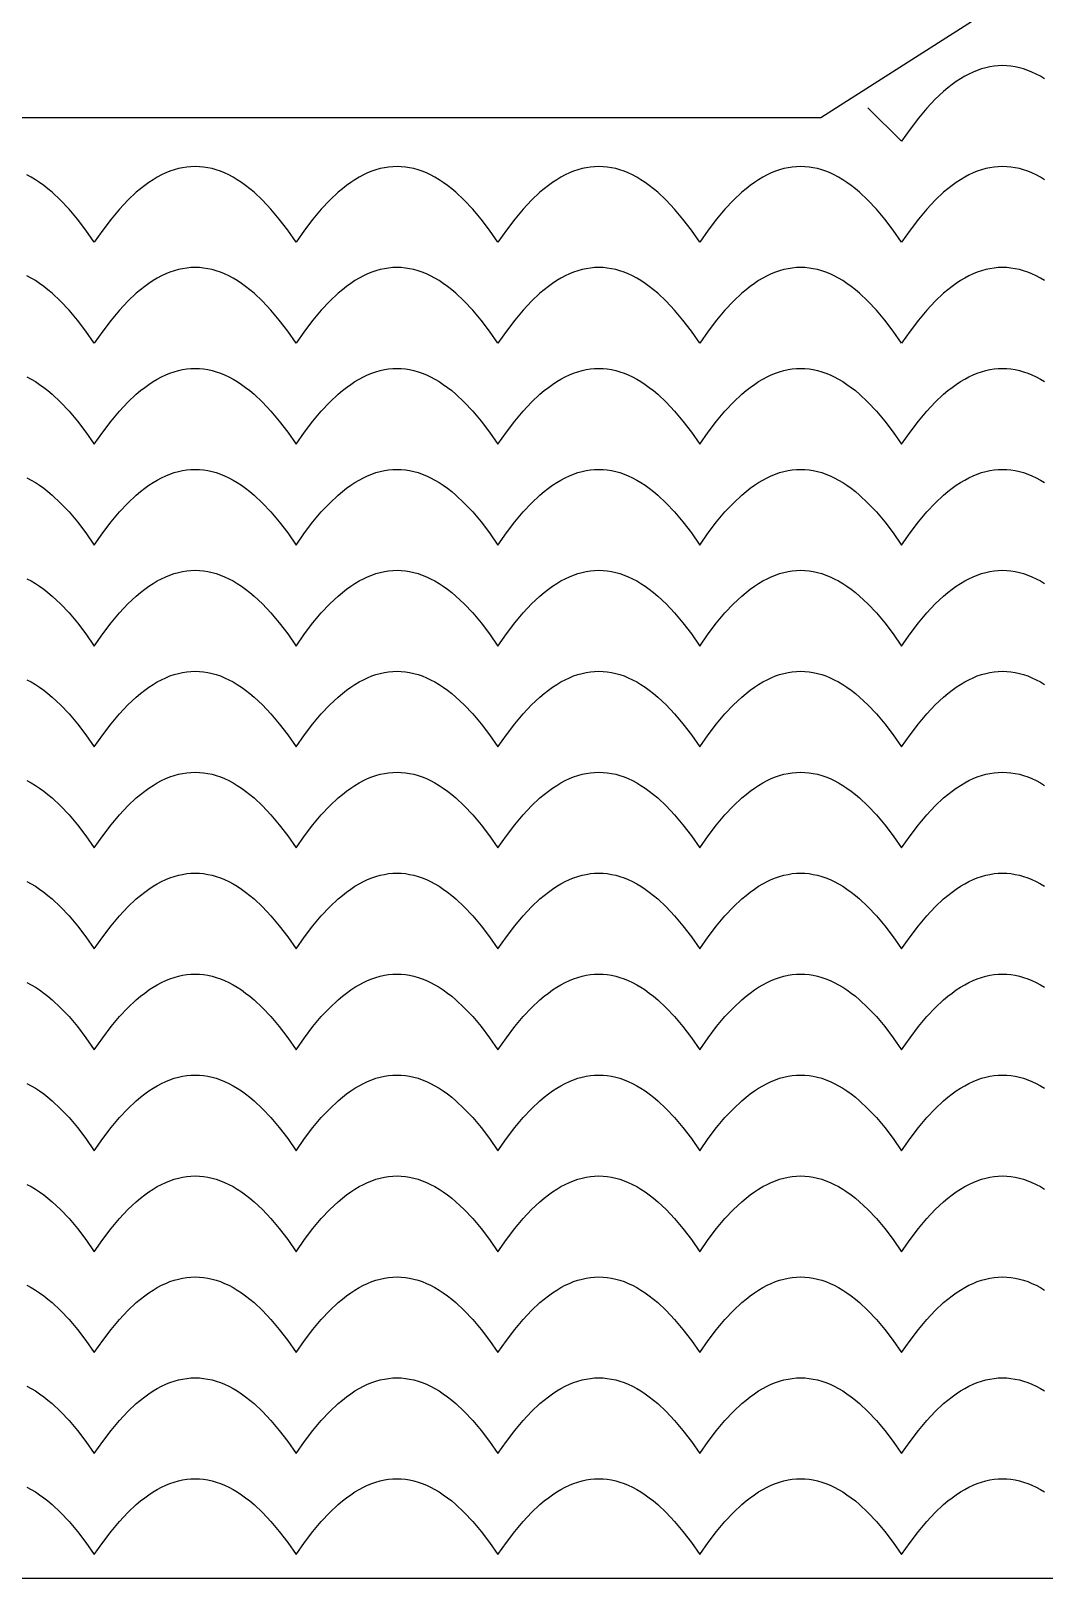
# Model space of a CAD drawing. Extents: x -831 to 1547, y -1426 to -385.
# Drawn here: x -22 to 23.2, y -926.3 to -857.3 of the extents above; entities that cross this region are included whole.
import ezdxf

# ---------------------------------------------------------------- set-up
doc = ezdxf.new("R2010")
doc.units = 0
doc.layers.add('CUT', color=18, linetype='CONTINUOUS')
doc.layers.add('ENGRAVE', color=1, linetype='CONTINUOUS')

msp = doc.modelspace()

# ---------------------------------------------------------------- linework, layer by layer
at = {"layer": 'CUT'}
msp.add_lwpolyline([(334.842, -861.159), (254.442, -861.159), (174.042, -809.919), (133.842, -809.919), (93.642, -809.919), (13.242, -861.159), (-67.158, -861.159), (-67.158, -926.259), (93.474, -926.259), (133.842, -870.943), (174.211, -926.259), (334.842, -926.259)], close=True, dxfattribs=at)
at = {"layer": 'ENGRAVE'}
for points in [[(23.217, -859.42), (23.029, -859.309), (22.842, -859.209), (22.654, -859.121), (22.467, -859.045), (22.279, -858.98), (22.092, -858.928), (21.904, -858.887), (21.717, -858.857), (21.529, -858.84), (21.342, -858.834), (21.154, -858.84), (20.967, -858.857), (20.779, -858.887), (20.592, -858.928), (20.404, -858.98), (20.217, -859.045), (20.029, -859.121), (19.842, -859.209), (19.654, -859.309), (19.467, -859.42), (19.279, -859.543), (19.092, -859.678), (18.904, -859.824), (18.717, -859.982), (18.342, -860.334), (17.967, -860.732), (17.592, -861.178), (17.217, -861.67), (16.842, -862.209), (15.342, -860.709)], [(23.217, -863.92), (23.029, -863.809), (22.842, -863.709), (22.654, -863.621), (22.467, -863.545), (22.279, -863.48), (22.092, -863.428), (21.904, -863.387), (21.717, -863.357), (21.529, -863.34), (21.342, -863.334), (21.154, -863.34), (20.967, -863.357), (20.779, -863.387), (20.592, -863.428), (20.404, -863.48), (20.217, -863.545), (20.029, -863.621), (19.842, -863.709), (19.654, -863.809), (19.467, -863.92), (19.279, -864.043), (19.092, -864.178), (18.904, -864.324), (18.717, -864.482), (18.342, -864.834), (17.967, -865.232), (17.592, -865.678), (17.217, -866.17), (16.842, -866.709), (16.467, -866.17), (16.092, -865.678), (15.717, -865.232), (15.342, -864.834), (14.967, -864.482), (14.779, -864.324), (14.592, -864.178), (14.404, -864.043), (14.217, -863.92), (14.029, -863.809), (13.842, -863.709), (13.654, -863.621), (13.467, -863.545), (13.279, -863.48), (13.092, -863.428), (12.904, -863.387), (12.717, -863.357), (12.529, -863.34), (12.342, -863.334), (12.154, -863.34), (11.967, -863.357), (11.779, -863.387), (11.592, -863.428), (11.404, -863.48), (11.217, -863.545), (11.029, -863.621), (10.842, -863.709), (10.654, -863.809), (10.467, -863.92), (10.279, -864.043), (10.092, -864.178), (9.904, -864.324), (9.717, -864.482), (9.342, -864.834), (8.967, -865.232), (8.592, -865.678), (8.217, -866.17), (7.842, -866.709), (7.467, -866.17), (7.092, -865.678), (6.717, -865.232), (6.342, -864.834), (5.967, -864.482), (5.779, -864.324), (5.592, -864.178), (5.404, -864.043), (5.217, -863.92), (5.029, -863.809), (4.842, -863.709), (4.654, -863.621), (4.467, -863.545), (4.279, -863.48), (4.092, -863.428), (3.904, -863.387), (3.717, -863.357), (3.529, -863.34), (3.342, -863.334), (3.154, -863.34), (2.967, -863.357), (2.779, -863.387), (2.592, -863.428), (2.404, -863.48), (2.217, -863.545), (2.029, -863.621), (1.842, -863.709), (1.654, -863.809), (1.467, -863.92), (1.279, -864.043), (1.092, -864.178), (0.904, -864.324), (0.717, -864.482), (0.342, -864.834), (-0.033, -865.232), (-0.408, -865.678), (-0.783, -866.17), (-1.158, -866.709), (-1.533, -866.17), (-1.908, -865.678), (-2.283, -865.232), (-2.658, -864.834), (-3.033, -864.482), (-3.221, -864.324), (-3.408, -864.178), (-3.596, -864.043), (-3.783, -863.92), (-3.971, -863.809), (-4.158, -863.709), (-4.346, -863.621), (-4.533, -863.545), (-4.721, -863.48), (-4.908, -863.428), (-5.096, -863.387), (-5.283, -863.357), (-5.471, -863.34), (-5.658, -863.334), (-5.846, -863.34), (-6.033, -863.357), (-6.221, -863.387), (-6.408, -863.428), (-6.596, -863.48), (-6.783, -863.545), (-6.971, -863.621), (-7.158, -863.709), (-7.346, -863.809), (-7.533, -863.92), (-7.721, -864.043), (-7.908, -864.178), (-8.096, -864.324), (-8.283, -864.482), (-8.658, -864.834), (-9.033, -865.232), (-9.408, -865.678), (-9.783, -866.17), (-10.158, -866.709), (-10.533, -866.17), (-10.908, -865.678), (-11.283, -865.232), (-11.658, -864.834), (-12.033, -864.482), (-12.221, -864.324), (-12.408, -864.178), (-12.596, -864.043), (-12.783, -863.92), (-12.971, -863.809), (-13.158, -863.709), (-13.346, -863.621), (-13.533, -863.545), (-13.721, -863.48), (-13.908, -863.428), (-14.096, -863.387), (-14.283, -863.357), (-14.471, -863.34), (-14.658, -863.334), (-14.846, -863.34), (-15.033, -863.357), (-15.221, -863.387), (-15.408, -863.428), (-15.596, -863.48), (-15.783, -863.545), (-15.971, -863.621), (-16.158, -863.709), (-16.346, -863.809), (-16.533, -863.92), (-16.721, -864.043), (-16.908, -864.178), (-17.096, -864.324), (-17.283, -864.482), (-17.658, -864.834), (-18.033, -865.232), (-18.408, -865.678), (-18.783, -866.17), (-19.158, -866.709), (-19.533, -866.17), (-19.908, -865.678), (-20.283, -865.232), (-20.658, -864.834), (-21.033, -864.482), (-21.221, -864.324), (-21.408, -864.178), (-21.596, -864.043), (-21.783, -863.92), (-21.971, -863.809), (-22.158, -863.709)], [(23.217, -868.42), (23.029, -868.309), (22.842, -868.209), (22.654, -868.121), (22.467, -868.045), (22.279, -867.98), (22.092, -867.928), (21.904, -867.887), (21.717, -867.857), (21.529, -867.84), (21.342, -867.834), (21.154, -867.84), (20.967, -867.857), (20.779, -867.887), (20.592, -867.928), (20.404, -867.98), (20.217, -868.045), (20.029, -868.121), (19.842, -868.209), (19.654, -868.309), (19.467, -868.42), (19.279, -868.543), (19.092, -868.678), (18.904, -868.824), (18.717, -868.982), (18.342, -869.334), (17.967, -869.732), (17.592, -870.178), (17.217, -870.67), (16.842, -871.209), (16.467, -870.67), (16.092, -870.178), (15.717, -869.732), (15.342, -869.334), (14.967, -868.982), (14.779, -868.824), (14.592, -868.678), (14.404, -868.543), (14.217, -868.42), (14.029, -868.309), (13.842, -868.209), (13.654, -868.121), (13.467, -868.045), (13.279, -867.98), (13.092, -867.928), (12.904, -867.887), (12.717, -867.857), (12.529, -867.84), (12.342, -867.834), (12.154, -867.84), (11.967, -867.857), (11.779, -867.887), (11.592, -867.928), (11.404, -867.98), (11.217, -868.045), (11.029, -868.121), (10.842, -868.209), (10.654, -868.309), (10.467, -868.42), (10.279, -868.543), (10.092, -868.678), (9.904, -868.824), (9.717, -868.982), (9.342, -869.334), (8.967, -869.732), (8.592, -870.178), (8.217, -870.67), (7.842, -871.209), (7.467, -870.67), (7.092, -870.178), (6.717, -869.732), (6.342, -869.334), (5.967, -868.982), (5.779, -868.824), (5.592, -868.678), (5.404, -868.543), (5.217, -868.42), (5.029, -868.309), (4.842, -868.209), (4.654, -868.121), (4.467, -868.045), (4.279, -867.98), (4.092, -867.928), (3.904, -867.887), (3.717, -867.857), (3.529, -867.84), (3.342, -867.834), (3.154, -867.84), (2.967, -867.857), (2.779, -867.887), (2.592, -867.928), (2.404, -867.98), (2.217, -868.045), (2.029, -868.121), (1.842, -868.209), (1.654, -868.309), (1.467, -868.42), (1.279, -868.543), (1.092, -868.678), (0.904, -868.824), (0.717, -868.982), (0.342, -869.334), (-0.033, -869.732), (-0.408, -870.178), (-0.783, -870.67), (-1.158, -871.209), (-1.533, -870.67), (-1.908, -870.178), (-2.283, -869.732), (-2.658, -869.334), (-3.033, -868.982), (-3.221, -868.824), (-3.408, -868.678), (-3.596, -868.543), (-3.783, -868.42), (-3.971, -868.309), (-4.158, -868.209), (-4.346, -868.121), (-4.533, -868.045), (-4.721, -867.98), (-4.908, -867.928), (-5.096, -867.887), (-5.283, -867.857), (-5.471, -867.84), (-5.658, -867.834), (-5.846, -867.84), (-6.033, -867.857), (-6.221, -867.887), (-6.408, -867.928), (-6.596, -867.98), (-6.783, -868.045), (-6.971, -868.121), (-7.158, -868.209), (-7.346, -868.309), (-7.533, -868.42), (-7.721, -868.543), (-7.908, -868.678), (-8.096, -868.824), (-8.283, -868.982), (-8.658, -869.334), (-9.033, -869.732), (-9.408, -870.178), (-9.783, -870.67), (-10.158, -871.209), (-10.533, -870.67), (-10.908, -870.178), (-11.283, -869.732), (-11.658, -869.334), (-12.033, -868.982), (-12.221, -868.824), (-12.408, -868.678), (-12.596, -868.543), (-12.783, -868.42), (-12.971, -868.309), (-13.158, -868.209), (-13.346, -868.121), (-13.533, -868.045), (-13.721, -867.98), (-13.908, -867.928), (-14.096, -867.887), (-14.283, -867.857), (-14.471, -867.84), (-14.658, -867.834), (-14.846, -867.84), (-15.033, -867.857), (-15.221, -867.887), (-15.408, -867.928), (-15.596, -867.98), (-15.783, -868.045), (-15.971, -868.121), (-16.158, -868.209), (-16.346, -868.309), (-16.533, -868.42), (-16.721, -868.543), (-16.908, -868.678), (-17.096, -868.824), (-17.283, -868.982), (-17.658, -869.334), (-18.033, -869.732), (-18.408, -870.178), (-18.783, -870.67), (-19.158, -871.209), (-19.533, -870.67), (-19.908, -870.178), (-20.283, -869.732), (-20.658, -869.334), (-21.033, -868.982), (-21.221, -868.824), (-21.408, -868.678), (-21.596, -868.543), (-21.783, -868.42), (-21.971, -868.309), (-22.158, -868.209)], [(-22.158, -872.709), (-21.971, -872.809), (-21.783, -872.92), (-21.596, -873.043), (-21.408, -873.178), (-21.221, -873.324), (-21.033, -873.482), (-20.658, -873.834), (-20.283, -874.232), (-19.908, -874.678), (-19.533, -875.17), (-19.158, -875.709), (-18.783, -875.17), (-18.408, -874.678), (-18.033, -874.232), (-17.658, -873.834), (-17.283, -873.482), (-17.096, -873.324), (-16.908, -873.178), (-16.721, -873.043), (-16.533, -872.92), (-16.346, -872.809), (-16.158, -872.709), (-15.971, -872.621), (-15.783, -872.545), (-15.596, -872.48), (-15.408, -872.428), (-15.221, -872.387), (-15.033, -872.357), (-14.846, -872.34), (-14.658, -872.334), (-14.471, -872.34), (-14.283, -872.357), (-14.096, -872.387), (-13.908, -872.428), (-13.721, -872.48), (-13.533, -872.545), (-13.346, -872.621), (-13.158, -872.709), (-12.971, -872.809), (-12.783, -872.92), (-12.596, -873.043), (-12.408, -873.178), (-12.221, -873.324), (-12.033, -873.482), (-11.658, -873.834), (-11.283, -874.232), (-10.908, -874.678), (-10.533, -875.17), (-10.158, -875.709), (-9.783, -875.17), (-9.408, -874.678), (-9.033, -874.232), (-8.658, -873.834), (-8.283, -873.482), (-8.096, -873.324), (-7.908, -873.178), (-7.721, -873.043), (-7.533, -872.92), (-7.346, -872.809), (-7.158, -872.709), (-6.971, -872.621), (-6.783, -872.545), (-6.596, -872.48), (-6.408, -872.428), (-6.221, -872.387), (-6.033, -872.357), (-5.846, -872.34), (-5.658, -872.334), (-5.471, -872.34), (-5.283, -872.357), (-5.096, -872.387), (-4.908, -872.428), (-4.721, -872.48), (-4.533, -872.545), (-4.346, -872.621), (-4.158, -872.709), (-3.971, -872.809), (-3.783, -872.92), (-3.596, -873.043), (-3.408, -873.178), (-3.221, -873.324), (-3.033, -873.482), (-2.658, -873.834), (-2.283, -874.232), (-1.908, -874.678), (-1.533, -875.17), (-1.158, -875.709), (-0.783, -875.17), (-0.408, -874.678), (-0.033, -874.232), (0.342, -873.834), (0.717, -873.482), (0.904, -873.324), (1.092, -873.178), (1.279, -873.043), (1.467, -872.92), (1.654, -872.809), (1.842, -872.709), (2.029, -872.621), (2.217, -872.545), (2.404, -872.48), (2.592, -872.428), (2.779, -872.387), (2.967, -872.357), (3.154, -872.34), (3.342, -872.334), (3.529, -872.34), (3.717, -872.357), (3.904, -872.387), (4.092, -872.428), (4.279, -872.48), (4.467, -872.545), (4.654, -872.621), (4.842, -872.709), (5.029, -872.809), (5.217, -872.92), (5.404, -873.043), (5.592, -873.178), (5.779, -873.324), (5.967, -873.482), (6.342, -873.834), (6.717, -874.232), (7.092, -874.678), (7.467, -875.17), (7.842, -875.709), (8.217, -875.17), (8.592, -874.678), (8.967, -874.232), (9.342, -873.834), (9.717, -873.482), (9.904, -873.324), (10.092, -873.178), (10.279, -873.043), (10.467, -872.92), (10.654, -872.809), (10.842, -872.709), (11.029, -872.621), (11.217, -872.545), (11.404, -872.48), (11.592, -872.428), (11.779, -872.387), (11.967, -872.357), (12.154, -872.34), (12.342, -872.334), (12.529, -872.34), (12.717, -872.357), (12.904, -872.387), (13.092, -872.428), (13.279, -872.48), (13.467, -872.545), (13.654, -872.621), (13.842, -872.709), (14.029, -872.809), (14.217, -872.92), (14.404, -873.043), (14.592, -873.178), (14.779, -873.324), (14.967, -873.482), (15.342, -873.834), (15.717, -874.232), (16.092, -874.678), (16.467, -875.17), (16.842, -875.709), (17.217, -875.17), (17.592, -874.678), (17.967, -874.232), (18.342, -873.834), (18.717, -873.482), (18.904, -873.324), (19.092, -873.178), (19.279, -873.043), (19.467, -872.92), (19.654, -872.809), (19.842, -872.709), (20.029, -872.621), (20.217, -872.545), (20.404, -872.48), (20.592, -872.428), (20.779, -872.387), (20.967, -872.357), (21.154, -872.34), (21.342, -872.334), (21.529, -872.34), (21.717, -872.357), (21.904, -872.387), (22.092, -872.428), (22.279, -872.48), (22.467, -872.545), (22.654, -872.621), (22.842, -872.709), (23.029, -872.809), (23.217, -872.92)], [(-22.158, -877.209), (-21.971, -877.309), (-21.783, -877.42), (-21.596, -877.543), (-21.408, -877.678), (-21.221, -877.824), (-21.033, -877.982), (-20.658, -878.334), (-20.283, -878.732), (-19.908, -879.178), (-19.533, -879.67), (-19.158, -880.209), (-18.783, -879.67), (-18.408, -879.178), (-18.033, -878.732), (-17.658, -878.334), (-17.283, -877.982), (-17.096, -877.824), (-16.908, -877.678), (-16.721, -877.543), (-16.533, -877.42), (-16.346, -877.309), (-16.158, -877.209), (-15.971, -877.121), (-15.783, -877.045), (-15.596, -876.98), (-15.408, -876.928), (-15.221, -876.887), (-15.033, -876.857), (-14.846, -876.84), (-14.658, -876.834), (-14.471, -876.84), (-14.283, -876.857), (-14.096, -876.887), (-13.908, -876.928), (-13.721, -876.98), (-13.533, -877.045), (-13.346, -877.121), (-13.158, -877.209), (-12.971, -877.309), (-12.783, -877.42), (-12.596, -877.543), (-12.408, -877.678), (-12.221, -877.824), (-12.033, -877.982), (-11.658, -878.334), (-11.283, -878.732), (-10.908, -879.178), (-10.533, -879.67), (-10.158, -880.209), (-9.783, -879.67), (-9.408, -879.178), (-9.033, -878.732), (-8.658, -878.334), (-8.283, -877.982), (-8.096, -877.824), (-7.908, -877.678), (-7.721, -877.543), (-7.533, -877.42), (-7.346, -877.309), (-7.158, -877.209), (-6.971, -877.121), (-6.783, -877.045), (-6.596, -876.98), (-6.408, -876.928), (-6.221, -876.887), (-6.033, -876.857), (-5.846, -876.84), (-5.658, -876.834), (-5.471, -876.84), (-5.283, -876.857), (-5.096, -876.887), (-4.908, -876.928), (-4.721, -876.98), (-4.533, -877.045), (-4.346, -877.121), (-4.158, -877.209), (-3.971, -877.309), (-3.783, -877.42), (-3.596, -877.543), (-3.408, -877.678), (-3.221, -877.824), (-3.033, -877.982), (-2.658, -878.334), (-2.283, -878.732), (-1.908, -879.178), (-1.533, -879.67), (-1.158, -880.209), (-0.783, -879.67), (-0.408, -879.178), (-0.033, -878.732), (0.342, -878.334), (0.717, -877.982), (0.904, -877.824), (1.092, -877.678), (1.279, -877.543), (1.467, -877.42), (1.654, -877.309), (1.842, -877.209), (2.029, -877.121), (2.217, -877.045), (2.404, -876.98), (2.592, -876.928), (2.779, -876.887), (2.967, -876.857), (3.154, -876.84), (3.342, -876.834), (3.529, -876.84), (3.717, -876.857), (3.904, -876.887), (4.092, -876.928), (4.279, -876.98), (4.467, -877.045), (4.654, -877.121), (4.842, -877.209), (5.029, -877.309), (5.217, -877.42), (5.404, -877.543), (5.592, -877.678), (5.779, -877.824), (5.967, -877.982), (6.342, -878.334), (6.717, -878.732), (7.092, -879.178), (7.467, -879.67), (7.842, -880.209), (8.217, -879.67), (8.592, -879.178), (8.967, -878.732), (9.342, -878.334), (9.717, -877.982), (9.904, -877.824), (10.092, -877.678), (10.279, -877.543), (10.467, -877.42), (10.654, -877.309), (10.842, -877.209), (11.029, -877.121), (11.217, -877.045), (11.404, -876.98), (11.592, -876.928), (11.779, -876.887), (11.967, -876.857), (12.154, -876.84), (12.342, -876.834), (12.529, -876.84), (12.717, -876.857), (12.904, -876.887), (13.092, -876.928), (13.279, -876.98), (13.467, -877.045), (13.654, -877.121), (13.842, -877.209), (14.029, -877.309), (14.217, -877.42), (14.404, -877.543), (14.592, -877.678), (14.779, -877.824), (14.967, -877.982), (15.342, -878.334), (15.717, -878.732), (16.092, -879.178), (16.467, -879.67), (16.842, -880.209), (17.217, -879.67), (17.592, -879.178), (17.967, -878.732), (18.342, -878.334), (18.717, -877.982), (18.904, -877.824), (19.092, -877.678), (19.279, -877.543), (19.467, -877.42), (19.654, -877.309), (19.842, -877.209), (20.029, -877.121), (20.217, -877.045), (20.404, -876.98), (20.592, -876.928), (20.779, -876.887), (20.967, -876.857), (21.154, -876.84), (21.342, -876.834), (21.529, -876.84), (21.717, -876.857), (21.904, -876.887), (22.092, -876.928), (22.279, -876.98), (22.467, -877.045), (22.654, -877.121), (22.842, -877.209), (23.029, -877.309), (23.217, -877.42)], [(-22.158, -881.709), (-21.971, -881.809), (-21.783, -881.92), (-21.596, -882.043), (-21.408, -882.178), (-21.221, -882.324), (-21.033, -882.482), (-20.658, -882.834), (-20.283, -883.232), (-19.908, -883.678), (-19.533, -884.17), (-19.158, -884.709), (-18.783, -884.17), (-18.408, -883.678), (-18.033, -883.232), (-17.658, -882.834), (-17.283, -882.482), (-17.096, -882.324), (-16.908, -882.178), (-16.721, -882.043), (-16.533, -881.92), (-16.346, -881.809), (-16.158, -881.709), (-15.971, -881.621), (-15.783, -881.545), (-15.596, -881.48), (-15.408, -881.428), (-15.221, -881.387), (-15.033, -881.357), (-14.846, -881.34), (-14.658, -881.334), (-14.471, -881.34), (-14.283, -881.357), (-14.096, -881.387), (-13.908, -881.428), (-13.721, -881.48), (-13.533, -881.545), (-13.346, -881.621), (-13.158, -881.709), (-12.971, -881.809), (-12.783, -881.92), (-12.596, -882.043), (-12.408, -882.178), (-12.221, -882.324), (-12.033, -882.482), (-11.658, -882.834), (-11.283, -883.232), (-10.908, -883.678), (-10.533, -884.17), (-10.158, -884.709), (-9.783, -884.17), (-9.408, -883.678), (-9.033, -883.232), (-8.658, -882.834), (-8.283, -882.482), (-8.096, -882.324), (-7.908, -882.178), (-7.721, -882.043), (-7.533, -881.92), (-7.346, -881.809), (-7.158, -881.709), (-6.971, -881.621), (-6.783, -881.545), (-6.596, -881.48), (-6.408, -881.428), (-6.221, -881.387), (-6.033, -881.357), (-5.846, -881.34), (-5.658, -881.334), (-5.471, -881.34), (-5.283, -881.357), (-5.096, -881.387), (-4.908, -881.428), (-4.721, -881.48), (-4.533, -881.545), (-4.346, -881.621), (-4.158, -881.709), (-3.971, -881.809), (-3.783, -881.92), (-3.596, -882.043), (-3.408, -882.178), (-3.221, -882.324), (-3.033, -882.482), (-2.658, -882.834), (-2.283, -883.232), (-1.908, -883.678), (-1.533, -884.17), (-1.158, -884.709), (-0.783, -884.17), (-0.408, -883.678), (-0.033, -883.232), (0.342, -882.834), (0.717, -882.482), (0.904, -882.324), (1.092, -882.178), (1.279, -882.043), (1.467, -881.92), (1.654, -881.809), (1.842, -881.709), (2.029, -881.621), (2.217, -881.545), (2.404, -881.48), (2.592, -881.428), (2.779, -881.387), (2.967, -881.357), (3.154, -881.34), (3.342, -881.334), (3.529, -881.34), (3.717, -881.357), (3.904, -881.387), (4.092, -881.428), (4.279, -881.48), (4.467, -881.545), (4.654, -881.621), (4.842, -881.709), (5.029, -881.809), (5.217, -881.92), (5.404, -882.043), (5.592, -882.178), (5.779, -882.324), (5.967, -882.482), (6.342, -882.834), (6.717, -883.232), (7.092, -883.678), (7.467, -884.17), (7.842, -884.709), (8.217, -884.17), (8.592, -883.678), (8.967, -883.232), (9.342, -882.834), (9.717, -882.482), (9.904, -882.324), (10.092, -882.178), (10.279, -882.043), (10.467, -881.92), (10.654, -881.809), (10.842, -881.709), (11.029, -881.621), (11.217, -881.545), (11.404, -881.48), (11.592, -881.428), (11.779, -881.387), (11.967, -881.357), (12.154, -881.34), (12.342, -881.334), (12.529, -881.34), (12.717, -881.357), (12.904, -881.387), (13.092, -881.428), (13.279, -881.48), (13.467, -881.545), (13.654, -881.621), (13.842, -881.709), (14.029, -881.809), (14.217, -881.92), (14.404, -882.043), (14.592, -882.178), (14.779, -882.324), (14.967, -882.482), (15.342, -882.834), (15.717, -883.232), (16.092, -883.678), (16.467, -884.17), (16.842, -884.709), (17.217, -884.17), (17.592, -883.678), (17.967, -883.232), (18.342, -882.834), (18.717, -882.482), (18.904, -882.324), (19.092, -882.178), (19.279, -882.043), (19.467, -881.92), (19.654, -881.809), (19.842, -881.709), (20.029, -881.621), (20.217, -881.545), (20.404, -881.48), (20.592, -881.428), (20.779, -881.387), (20.967, -881.357), (21.154, -881.34), (21.342, -881.334), (21.529, -881.34), (21.717, -881.357), (21.904, -881.387), (22.092, -881.428), (22.279, -881.48), (22.467, -881.545), (22.654, -881.621), (22.842, -881.709), (23.029, -881.809), (23.217, -881.92)], [(-22.158, -886.209), (-21.971, -886.309), (-21.783, -886.42), (-21.596, -886.543), (-21.408, -886.678), (-21.221, -886.824), (-21.033, -886.982), (-20.658, -887.334), (-20.283, -887.732), (-19.908, -888.178), (-19.533, -888.67), (-19.158, -889.209), (-18.783, -888.67), (-18.408, -888.178), (-18.033, -887.732), (-17.658, -887.334), (-17.283, -886.982), (-17.096, -886.824), (-16.908, -886.678), (-16.721, -886.543), (-16.533, -886.42), (-16.346, -886.309), (-16.158, -886.209), (-15.971, -886.121), (-15.783, -886.045), (-15.596, -885.98), (-15.408, -885.928), (-15.221, -885.887), (-15.033, -885.857), (-14.846, -885.84), (-14.658, -885.834), (-14.471, -885.84), (-14.283, -885.857), (-14.096, -885.887), (-13.908, -885.928), (-13.721, -885.98), (-13.533, -886.045), (-13.346, -886.121), (-13.158, -886.209), (-12.971, -886.309), (-12.783, -886.42), (-12.596, -886.543), (-12.408, -886.678), (-12.221, -886.824), (-12.033, -886.982), (-11.658, -887.334), (-11.283, -887.732), (-10.908, -888.178), (-10.533, -888.67), (-10.158, -889.209), (-9.783, -888.67), (-9.408, -888.178), (-9.033, -887.732), (-8.658, -887.334), (-8.283, -886.982), (-8.096, -886.824), (-7.908, -886.678), (-7.721, -886.543), (-7.533, -886.42), (-7.346, -886.309), (-7.158, -886.209), (-6.971, -886.121), (-6.783, -886.045), (-6.596, -885.98), (-6.408, -885.928), (-6.221, -885.887), (-6.033, -885.857), (-5.846, -885.84), (-5.658, -885.834), (-5.471, -885.84), (-5.283, -885.857), (-5.096, -885.887), (-4.908, -885.928), (-4.721, -885.98), (-4.533, -886.045), (-4.346, -886.121), (-4.158, -886.209), (-3.971, -886.309), (-3.783, -886.42), (-3.596, -886.543), (-3.408, -886.678), (-3.221, -886.824), (-3.033, -886.982), (-2.658, -887.334), (-2.283, -887.732), (-1.908, -888.178), (-1.533, -888.67), (-1.158, -889.209), (-0.783, -888.67), (-0.408, -888.178), (-0.033, -887.732), (0.342, -887.334), (0.717, -886.982), (0.904, -886.824), (1.092, -886.678), (1.279, -886.543), (1.467, -886.42), (1.654, -886.309), (1.842, -886.209), (2.029, -886.121), (2.217, -886.045), (2.404, -885.98), (2.592, -885.928), (2.779, -885.887), (2.967, -885.857), (3.154, -885.84), (3.342, -885.834), (3.529, -885.84), (3.717, -885.857), (3.904, -885.887), (4.092, -885.928), (4.279, -885.98), (4.467, -886.045), (4.654, -886.121), (4.842, -886.209), (5.029, -886.309), (5.217, -886.42), (5.404, -886.543), (5.592, -886.678), (5.779, -886.824), (5.967, -886.982), (6.342, -887.334), (6.717, -887.732), (7.092, -888.178), (7.467, -888.67), (7.842, -889.209), (8.217, -888.67), (8.592, -888.178), (8.967, -887.732), (9.342, -887.334), (9.717, -886.982), (9.904, -886.824), (10.092, -886.678), (10.279, -886.543), (10.467, -886.42), (10.654, -886.309), (10.842, -886.209), (11.029, -886.121), (11.217, -886.045), (11.404, -885.98), (11.592, -885.928), (11.779, -885.887), (11.967, -885.857), (12.154, -885.84), (12.342, -885.834), (12.529, -885.84), (12.717, -885.857), (12.904, -885.887), (13.092, -885.928), (13.279, -885.98), (13.467, -886.045), (13.654, -886.121), (13.842, -886.209), (14.029, -886.309), (14.217, -886.42), (14.404, -886.543), (14.592, -886.678), (14.779, -886.824), (14.967, -886.982), (15.342, -887.334), (15.717, -887.732), (16.092, -888.178), (16.467, -888.67), (16.842, -889.209), (17.217, -888.67), (17.592, -888.178), (17.967, -887.732), (18.342, -887.334), (18.717, -886.982), (18.904, -886.824), (19.092, -886.678), (19.279, -886.543), (19.467, -886.42), (19.654, -886.309), (19.842, -886.209), (20.029, -886.121), (20.217, -886.045), (20.404, -885.98), (20.592, -885.928), (20.779, -885.887), (20.967, -885.857), (21.154, -885.84), (21.342, -885.834), (21.529, -885.84), (21.717, -885.857), (21.904, -885.887), (22.092, -885.928), (22.279, -885.98), (22.467, -886.045), (22.654, -886.121), (22.842, -886.209), (23.029, -886.309), (23.217, -886.42)], [(-22.158, -890.709), (-21.971, -890.809), (-21.783, -890.92), (-21.596, -891.043), (-21.408, -891.178), (-21.221, -891.324), (-21.033, -891.482), (-20.658, -891.834), (-20.283, -892.232), (-19.908, -892.678), (-19.533, -893.17), (-19.158, -893.709), (-18.783, -893.17), (-18.408, -892.678), (-18.033, -892.232), (-17.658, -891.834), (-17.283, -891.482), (-17.096, -891.324), (-16.908, -891.178), (-16.721, -891.043), (-16.533, -890.92), (-16.346, -890.809), (-16.158, -890.709), (-15.971, -890.621), (-15.783, -890.545), (-15.596, -890.48), (-15.408, -890.428), (-15.221, -890.387), (-15.033, -890.357), (-14.846, -890.34), (-14.658, -890.334), (-14.471, -890.34), (-14.283, -890.357), (-14.096, -890.387), (-13.908, -890.428), (-13.721, -890.48), (-13.533, -890.545), (-13.346, -890.621), (-13.158, -890.709), (-12.971, -890.809), (-12.783, -890.92), (-12.596, -891.043), (-12.408, -891.178), (-12.221, -891.324), (-12.033, -891.482), (-11.658, -891.834), (-11.283, -892.232), (-10.908, -892.678), (-10.533, -893.17), (-10.158, -893.709), (-9.783, -893.17), (-9.408, -892.678), (-9.033, -892.232), (-8.658, -891.834), (-8.283, -891.482), (-8.096, -891.324), (-7.908, -891.178), (-7.721, -891.043), (-7.533, -890.92), (-7.346, -890.809), (-7.158, -890.709), (-6.971, -890.621), (-6.783, -890.545), (-6.596, -890.48), (-6.408, -890.428), (-6.221, -890.387), (-6.033, -890.357), (-5.846, -890.34), (-5.658, -890.334), (-5.471, -890.34), (-5.283, -890.357), (-5.096, -890.387), (-4.908, -890.428), (-4.721, -890.48), (-4.533, -890.545), (-4.346, -890.621), (-4.158, -890.709), (-3.971, -890.809), (-3.783, -890.92), (-3.596, -891.043), (-3.408, -891.178), (-3.221, -891.324), (-3.033, -891.482), (-2.658, -891.834), (-2.283, -892.232), (-1.908, -892.678), (-1.533, -893.17), (-1.158, -893.709), (-0.783, -893.17), (-0.408, -892.678), (-0.033, -892.232), (0.342, -891.834), (0.717, -891.482), (0.904, -891.324), (1.092, -891.178), (1.279, -891.043), (1.467, -890.92), (1.654, -890.809), (1.842, -890.709), (2.029, -890.621), (2.217, -890.545), (2.404, -890.48), (2.592, -890.428), (2.779, -890.387), (2.967, -890.357), (3.154, -890.34), (3.342, -890.334), (3.529, -890.34), (3.717, -890.357), (3.904, -890.387), (4.092, -890.428), (4.279, -890.48), (4.467, -890.545), (4.654, -890.621), (4.842, -890.709), (5.029, -890.809), (5.217, -890.92), (5.404, -891.043), (5.592, -891.178), (5.779, -891.324), (5.967, -891.482), (6.342, -891.834), (6.717, -892.232), (7.092, -892.678), (7.467, -893.17), (7.842, -893.709), (8.217, -893.17), (8.592, -892.678), (8.967, -892.232), (9.342, -891.834), (9.717, -891.482), (9.904, -891.324), (10.092, -891.178), (10.279, -891.043), (10.467, -890.92), (10.654, -890.809), (10.842, -890.709), (11.029, -890.621), (11.217, -890.545), (11.404, -890.48), (11.592, -890.428), (11.779, -890.387), (11.967, -890.357), (12.154, -890.34), (12.342, -890.334), (12.529, -890.34), (12.717, -890.357), (12.904, -890.387), (13.092, -890.428), (13.279, -890.48), (13.467, -890.545), (13.654, -890.621), (13.842, -890.709), (14.029, -890.809), (14.217, -890.92), (14.404, -891.043), (14.592, -891.178), (14.779, -891.324), (14.967, -891.482), (15.342, -891.834), (15.717, -892.232), (16.092, -892.678), (16.467, -893.17), (16.842, -893.709), (17.217, -893.17), (17.592, -892.678), (17.967, -892.232), (18.342, -891.834), (18.717, -891.482), (18.904, -891.324), (19.092, -891.178), (19.279, -891.043), (19.467, -890.92), (19.654, -890.809), (19.842, -890.709), (20.029, -890.621), (20.217, -890.545), (20.404, -890.48), (20.592, -890.428), (20.779, -890.387), (20.967, -890.357), (21.154, -890.34), (21.342, -890.334), (21.529, -890.34), (21.717, -890.357), (21.904, -890.387), (22.092, -890.428), (22.279, -890.48), (22.467, -890.545), (22.654, -890.621), (22.842, -890.709), (23.029, -890.809), (23.217, -890.92)], [(-22.158, -895.209), (-21.971, -895.309), (-21.783, -895.42), (-21.596, -895.543), (-21.408, -895.678), (-21.221, -895.824), (-21.033, -895.982), (-20.658, -896.334), (-20.283, -896.732), (-19.908, -897.178), (-19.533, -897.67), (-19.158, -898.209), (-18.783, -897.67), (-18.408, -897.178), (-18.033, -896.732), (-17.658, -896.334), (-17.283, -895.982), (-17.096, -895.824), (-16.908, -895.678), (-16.721, -895.543), (-16.533, -895.42), (-16.346, -895.309), (-16.158, -895.209), (-15.971, -895.121), (-15.783, -895.045), (-15.596, -894.98), (-15.408, -894.928), (-15.221, -894.887), (-15.033, -894.857), (-14.846, -894.84), (-14.658, -894.834), (-14.471, -894.84), (-14.283, -894.857), (-14.096, -894.887), (-13.908, -894.928), (-13.721, -894.98), (-13.533, -895.045), (-13.346, -895.121), (-13.158, -895.209), (-12.971, -895.309), (-12.783, -895.42), (-12.596, -895.543), (-12.408, -895.678), (-12.221, -895.824), (-12.033, -895.982), (-11.658, -896.334), (-11.283, -896.732), (-10.908, -897.178), (-10.533, -897.67), (-10.158, -898.209), (-9.783, -897.67), (-9.408, -897.178), (-9.033, -896.732), (-8.658, -896.334), (-8.283, -895.982), (-8.096, -895.824), (-7.908, -895.678), (-7.721, -895.543), (-7.533, -895.42), (-7.346, -895.309), (-7.158, -895.209), (-6.971, -895.121), (-6.783, -895.045), (-6.596, -894.98), (-6.408, -894.928), (-6.221, -894.887), (-6.033, -894.857), (-5.846, -894.84), (-5.658, -894.834), (-5.471, -894.84), (-5.283, -894.857), (-5.096, -894.887), (-4.908, -894.928), (-4.721, -894.98), (-4.533, -895.045), (-4.346, -895.121), (-4.158, -895.209), (-3.971, -895.309), (-3.783, -895.42), (-3.596, -895.543), (-3.408, -895.678), (-3.221, -895.824), (-3.033, -895.982), (-2.658, -896.334), (-2.283, -896.732), (-1.908, -897.178), (-1.533, -897.67), (-1.158, -898.209), (-0.783, -897.67), (-0.408, -897.178), (-0.033, -896.732), (0.342, -896.334), (0.717, -895.982), (0.904, -895.824), (1.092, -895.678), (1.279, -895.543), (1.467, -895.42), (1.654, -895.309), (1.842, -895.209), (2.029, -895.121), (2.217, -895.045), (2.404, -894.98), (2.592, -894.928), (2.779, -894.887), (2.967, -894.857), (3.154, -894.84), (3.342, -894.834), (3.529, -894.84), (3.717, -894.857), (3.904, -894.887), (4.092, -894.928), (4.279, -894.98), (4.467, -895.045), (4.654, -895.121), (4.842, -895.209), (5.029, -895.309), (5.217, -895.42), (5.404, -895.543), (5.592, -895.678), (5.779, -895.824), (5.967, -895.982), (6.342, -896.334), (6.717, -896.732), (7.092, -897.178), (7.467, -897.67), (7.842, -898.209), (8.217, -897.67), (8.592, -897.178), (8.967, -896.732), (9.342, -896.334), (9.717, -895.982), (9.904, -895.824), (10.092, -895.678), (10.279, -895.543), (10.467, -895.42), (10.654, -895.309), (10.842, -895.209), (11.029, -895.121), (11.217, -895.045), (11.404, -894.98), (11.592, -894.928), (11.779, -894.887), (11.967, -894.857), (12.154, -894.84), (12.342, -894.834), (12.529, -894.84), (12.717, -894.857), (12.904, -894.887), (13.092, -894.928), (13.279, -894.98), (13.467, -895.045), (13.654, -895.121), (13.842, -895.209), (14.029, -895.309), (14.217, -895.42), (14.404, -895.543), (14.592, -895.678), (14.779, -895.824), (14.967, -895.982), (15.342, -896.334), (15.717, -896.732), (16.092, -897.178), (16.467, -897.67), (16.842, -898.209), (17.217, -897.67), (17.592, -897.178), (17.967, -896.732), (18.342, -896.334), (18.717, -895.982), (18.904, -895.824), (19.092, -895.678), (19.279, -895.543), (19.467, -895.42), (19.654, -895.309), (19.842, -895.209), (20.029, -895.121), (20.217, -895.045), (20.404, -894.98), (20.592, -894.928), (20.779, -894.887), (20.967, -894.857), (21.154, -894.84), (21.342, -894.834), (21.529, -894.84), (21.717, -894.857), (21.904, -894.887), (22.092, -894.928), (22.279, -894.98), (22.467, -895.045), (22.654, -895.121), (22.842, -895.209), (23.029, -895.309), (23.217, -895.42)], [(-22.158, -899.709), (-21.971, -899.809), (-21.783, -899.92), (-21.596, -900.043), (-21.408, -900.178), (-21.221, -900.324), (-21.033, -900.482), (-20.658, -900.834), (-20.283, -901.232), (-19.908, -901.678), (-19.533, -902.17), (-19.158, -902.709), (-18.783, -902.17), (-18.408, -901.678), (-18.033, -901.232), (-17.658, -900.834), (-17.283, -900.482), (-17.096, -900.324), (-16.908, -900.178), (-16.721, -900.043), (-16.533, -899.92), (-16.346, -899.809), (-16.158, -899.709), (-15.971, -899.621), (-15.783, -899.545), (-15.596, -899.48), (-15.408, -899.428), (-15.221, -899.387), (-15.033, -899.357), (-14.846, -899.34), (-14.658, -899.334), (-14.471, -899.34), (-14.283, -899.357), (-14.096, -899.387), (-13.908, -899.428), (-13.721, -899.48), (-13.533, -899.545), (-13.346, -899.621), (-13.158, -899.709), (-12.971, -899.809), (-12.783, -899.92), (-12.596, -900.043), (-12.408, -900.178), (-12.221, -900.324), (-12.033, -900.482), (-11.658, -900.834), (-11.283, -901.232), (-10.908, -901.678), (-10.533, -902.17), (-10.158, -902.709), (-9.783, -902.17), (-9.408, -901.678), (-9.033, -901.232), (-8.658, -900.834), (-8.283, -900.482), (-8.096, -900.324), (-7.908, -900.178), (-7.721, -900.043), (-7.533, -899.92), (-7.346, -899.809), (-7.158, -899.709), (-6.971, -899.621), (-6.783, -899.545), (-6.596, -899.48), (-6.408, -899.428), (-6.221, -899.387), (-6.033, -899.357), (-5.846, -899.34), (-5.658, -899.334), (-5.471, -899.34), (-5.283, -899.357), (-5.096, -899.387), (-4.908, -899.428), (-4.721, -899.48), (-4.533, -899.545), (-4.346, -899.621), (-4.158, -899.709), (-3.971, -899.809), (-3.783, -899.92), (-3.596, -900.043), (-3.408, -900.178), (-3.221, -900.324), (-3.033, -900.482), (-2.658, -900.834), (-2.283, -901.232), (-1.908, -901.678), (-1.533, -902.17), (-1.158, -902.709), (-0.783, -902.17), (-0.408, -901.678), (-0.033, -901.232), (0.342, -900.834), (0.717, -900.482), (0.904, -900.324), (1.092, -900.178), (1.279, -900.043), (1.467, -899.92), (1.654, -899.809), (1.842, -899.709), (2.029, -899.621), (2.217, -899.545), (2.404, -899.48), (2.592, -899.428), (2.779, -899.387), (2.967, -899.357), (3.154, -899.34), (3.342, -899.334), (3.529, -899.34), (3.717, -899.357), (3.904, -899.387), (4.092, -899.428), (4.279, -899.48), (4.467, -899.545), (4.654, -899.621), (4.842, -899.709), (5.029, -899.809), (5.217, -899.92), (5.404, -900.043), (5.592, -900.178), (5.779, -900.324), (5.967, -900.482), (6.342, -900.834), (6.717, -901.232), (7.092, -901.678), (7.467, -902.17), (7.842, -902.709), (8.217, -902.17), (8.592, -901.678), (8.967, -901.232), (9.342, -900.834), (9.717, -900.482), (9.904, -900.324), (10.092, -900.178), (10.279, -900.043), (10.467, -899.92), (10.654, -899.809), (10.842, -899.709), (11.029, -899.621), (11.217, -899.545), (11.404, -899.48), (11.592, -899.428), (11.779, -899.387), (11.967, -899.357), (12.154, -899.34), (12.342, -899.334), (12.529, -899.34), (12.717, -899.357), (12.904, -899.387), (13.092, -899.428), (13.279, -899.48), (13.467, -899.545), (13.654, -899.621), (13.842, -899.709), (14.029, -899.809), (14.217, -899.92), (14.404, -900.043), (14.592, -900.178), (14.779, -900.324), (14.967, -900.482), (15.342, -900.834), (15.717, -901.232), (16.092, -901.678), (16.467, -902.17), (16.842, -902.709), (17.217, -902.17), (17.592, -901.678), (17.967, -901.232), (18.342, -900.834), (18.717, -900.482), (18.904, -900.324), (19.092, -900.178), (19.279, -900.043), (19.467, -899.92), (19.654, -899.809), (19.842, -899.709), (20.029, -899.621), (20.217, -899.545), (20.404, -899.48), (20.592, -899.428), (20.779, -899.387), (20.967, -899.357), (21.154, -899.34), (21.342, -899.334), (21.529, -899.34), (21.717, -899.357), (21.904, -899.387), (22.092, -899.428), (22.279, -899.48), (22.467, -899.545), (22.654, -899.621), (22.842, -899.709), (23.029, -899.809), (23.217, -899.92)], [(-22.158, -904.209), (-21.971, -904.309), (-21.783, -904.42), (-21.596, -904.543), (-21.408, -904.678), (-21.221, -904.824), (-21.033, -904.982), (-20.658, -905.334), (-20.283, -905.732), (-19.908, -906.178), (-19.533, -906.67), (-19.158, -907.209), (-18.783, -906.67), (-18.408, -906.178), (-18.033, -905.732), (-17.658, -905.334), (-17.283, -904.982), (-17.096, -904.824), (-16.908, -904.678), (-16.721, -904.543), (-16.533, -904.42), (-16.346, -904.309), (-16.158, -904.209), (-15.971, -904.121), (-15.783, -904.045), (-15.596, -903.98), (-15.408, -903.928), (-15.221, -903.887), (-15.033, -903.857), (-14.846, -903.84), (-14.658, -903.834), (-14.471, -903.84), (-14.283, -903.857), (-14.096, -903.887), (-13.908, -903.928), (-13.721, -903.98), (-13.533, -904.045), (-13.346, -904.121), (-13.158, -904.209), (-12.971, -904.309), (-12.783, -904.42), (-12.596, -904.543), (-12.408, -904.678), (-12.221, -904.824), (-12.033, -904.982), (-11.658, -905.334), (-11.283, -905.732), (-10.908, -906.178), (-10.533, -906.67), (-10.158, -907.209), (-9.783, -906.67), (-9.408, -906.178), (-9.033, -905.732), (-8.658, -905.334), (-8.283, -904.982), (-8.096, -904.824), (-7.908, -904.678), (-7.721, -904.543), (-7.533, -904.42), (-7.346, -904.309), (-7.158, -904.209), (-6.971, -904.121), (-6.783, -904.045), (-6.596, -903.98), (-6.408, -903.928), (-6.221, -903.887), (-6.033, -903.857), (-5.846, -903.84), (-5.658, -903.834), (-5.471, -903.84), (-5.283, -903.857), (-5.096, -903.887), (-4.908, -903.928), (-4.721, -903.98), (-4.533, -904.045), (-4.346, -904.121), (-4.158, -904.209), (-3.971, -904.309), (-3.783, -904.42), (-3.596, -904.543), (-3.408, -904.678), (-3.221, -904.824), (-3.033, -904.982), (-2.658, -905.334), (-2.283, -905.732), (-1.908, -906.178), (-1.533, -906.67), (-1.158, -907.209), (-0.783, -906.67), (-0.408, -906.178), (-0.033, -905.732), (0.342, -905.334), (0.717, -904.982), (0.904, -904.824), (1.092, -904.678), (1.279, -904.543), (1.467, -904.42), (1.654, -904.309), (1.842, -904.209), (2.029, -904.121), (2.217, -904.045), (2.404, -903.98), (2.592, -903.928), (2.779, -903.887), (2.967, -903.857), (3.154, -903.84), (3.342, -903.834), (3.529, -903.84), (3.717, -903.857), (3.904, -903.887), (4.092, -903.928), (4.279, -903.98), (4.467, -904.045), (4.654, -904.121), (4.842, -904.209), (5.029, -904.309), (5.217, -904.42), (5.404, -904.543), (5.592, -904.678), (5.779, -904.824), (5.967, -904.982), (6.342, -905.334), (6.717, -905.732), (7.092, -906.178), (7.467, -906.67), (7.842, -907.209), (8.217, -906.67), (8.592, -906.178), (8.967, -905.732), (9.342, -905.334), (9.717, -904.982), (9.904, -904.824), (10.092, -904.678), (10.279, -904.543), (10.467, -904.42), (10.654, -904.309), (10.842, -904.209), (11.029, -904.121), (11.217, -904.045), (11.404, -903.98), (11.592, -903.928), (11.779, -903.887), (11.967, -903.857), (12.154, -903.84), (12.342, -903.834), (12.529, -903.84), (12.717, -903.857), (12.904, -903.887), (13.092, -903.928), (13.279, -903.98), (13.467, -904.045), (13.654, -904.121), (13.842, -904.209), (14.029, -904.309), (14.217, -904.42), (14.404, -904.543), (14.592, -904.678), (14.779, -904.824), (14.967, -904.982), (15.342, -905.334), (15.717, -905.732), (16.092, -906.178), (16.467, -906.67), (16.842, -907.209), (17.217, -906.67), (17.592, -906.178), (17.967, -905.732), (18.342, -905.334), (18.717, -904.982), (18.904, -904.824), (19.092, -904.678), (19.279, -904.543), (19.467, -904.42), (19.654, -904.309), (19.842, -904.209), (20.029, -904.121), (20.217, -904.045), (20.404, -903.98), (20.592, -903.928), (20.779, -903.887), (20.967, -903.857), (21.154, -903.84), (21.342, -903.834), (21.529, -903.84), (21.717, -903.857), (21.904, -903.887), (22.092, -903.928), (22.279, -903.98), (22.467, -904.045), (22.654, -904.121), (22.842, -904.209), (23.029, -904.309), (23.217, -904.42)], [(-22.158, -908.709), (-21.971, -908.809), (-21.783, -908.92), (-21.596, -909.043), (-21.408, -909.178), (-21.221, -909.324), (-21.033, -909.482), (-20.658, -909.834), (-20.283, -910.232), (-19.908, -910.678), (-19.533, -911.17), (-19.158, -911.709), (-18.783, -911.17), (-18.408, -910.678), (-18.033, -910.232), (-17.658, -909.834), (-17.283, -909.482), (-17.096, -909.324), (-16.908, -909.178), (-16.721, -909.043), (-16.533, -908.92), (-16.346, -908.809), (-16.158, -908.709), (-15.971, -908.621), (-15.783, -908.545), (-15.596, -908.48), (-15.408, -908.428), (-15.221, -908.387), (-15.033, -908.357), (-14.846, -908.34), (-14.658, -908.334), (-14.471, -908.34), (-14.283, -908.357), (-14.096, -908.387), (-13.908, -908.428), (-13.721, -908.48), (-13.533, -908.545), (-13.346, -908.621), (-13.158, -908.709), (-12.971, -908.809), (-12.783, -908.92), (-12.596, -909.043), (-12.408, -909.178), (-12.221, -909.324), (-12.033, -909.482), (-11.658, -909.834), (-11.283, -910.232), (-10.908, -910.678), (-10.533, -911.17), (-10.158, -911.709), (-9.783, -911.17), (-9.408, -910.678), (-9.033, -910.232), (-8.658, -909.834), (-8.283, -909.482), (-8.096, -909.324), (-7.908, -909.178), (-7.721, -909.043), (-7.533, -908.92), (-7.346, -908.809), (-7.158, -908.709), (-6.971, -908.621), (-6.783, -908.545), (-6.596, -908.48), (-6.408, -908.428), (-6.221, -908.387), (-6.033, -908.357), (-5.846, -908.34), (-5.658, -908.334), (-5.471, -908.34), (-5.283, -908.357), (-5.096, -908.387), (-4.908, -908.428), (-4.721, -908.48), (-4.533, -908.545), (-4.346, -908.621), (-4.158, -908.709), (-3.971, -908.809), (-3.783, -908.92), (-3.596, -909.043), (-3.408, -909.178), (-3.221, -909.324), (-3.033, -909.482), (-2.658, -909.834), (-2.283, -910.232), (-1.908, -910.678), (-1.533, -911.17), (-1.158, -911.709), (-0.783, -911.17), (-0.408, -910.678), (-0.033, -910.232), (0.342, -909.834), (0.717, -909.482), (0.904, -909.324), (1.092, -909.178), (1.279, -909.043), (1.467, -908.92), (1.654, -908.809), (1.842, -908.709), (2.029, -908.621), (2.217, -908.545), (2.404, -908.48), (2.592, -908.428), (2.779, -908.387), (2.967, -908.357), (3.154, -908.34), (3.342, -908.334), (3.529, -908.34), (3.717, -908.357), (3.904, -908.387), (4.092, -908.428), (4.279, -908.48), (4.467, -908.545), (4.654, -908.621), (4.842, -908.709), (5.029, -908.809), (5.217, -908.92), (5.404, -909.043), (5.592, -909.178), (5.779, -909.324), (5.967, -909.482), (6.342, -909.834), (6.717, -910.232), (7.092, -910.678), (7.467, -911.17), (7.842, -911.709), (8.217, -911.17), (8.592, -910.678), (8.967, -910.232), (9.342, -909.834), (9.717, -909.482), (9.904, -909.324), (10.092, -909.178), (10.279, -909.043), (10.467, -908.92), (10.654, -908.809), (10.842, -908.709), (11.029, -908.621), (11.217, -908.545), (11.404, -908.48), (11.592, -908.428), (11.779, -908.387), (11.967, -908.357), (12.154, -908.34), (12.342, -908.334), (12.529, -908.34), (12.717, -908.357), (12.904, -908.387), (13.092, -908.428), (13.279, -908.48), (13.467, -908.545), (13.654, -908.621), (13.842, -908.709), (14.029, -908.809), (14.217, -908.92), (14.404, -909.043), (14.592, -909.178), (14.779, -909.324), (14.967, -909.482), (15.342, -909.834), (15.717, -910.232), (16.092, -910.678), (16.467, -911.17), (16.842, -911.709), (17.217, -911.17), (17.592, -910.678), (17.967, -910.232), (18.342, -909.834), (18.717, -909.482), (18.904, -909.324), (19.092, -909.178), (19.279, -909.043), (19.467, -908.92), (19.654, -908.809), (19.842, -908.709), (20.029, -908.621), (20.217, -908.545), (20.404, -908.48), (20.592, -908.428), (20.779, -908.387), (20.967, -908.357), (21.154, -908.34), (21.342, -908.334), (21.529, -908.34), (21.717, -908.357), (21.904, -908.387), (22.092, -908.428), (22.279, -908.48), (22.467, -908.545), (22.654, -908.621), (22.842, -908.709), (23.029, -908.809), (23.217, -908.92)], [(-22.158, -913.209), (-21.971, -913.309), (-21.783, -913.42), (-21.596, -913.543), (-21.408, -913.678), (-21.221, -913.824), (-21.033, -913.982), (-20.658, -914.334), (-20.283, -914.732), (-19.908, -915.178), (-19.533, -915.67), (-19.158, -916.209), (-18.783, -915.67), (-18.408, -915.178), (-18.033, -914.732), (-17.658, -914.334), (-17.283, -913.982), (-17.096, -913.824), (-16.908, -913.678), (-16.721, -913.543), (-16.533, -913.42), (-16.346, -913.309), (-16.158, -913.209), (-15.971, -913.121), (-15.783, -913.045), (-15.596, -912.98), (-15.408, -912.928), (-15.221, -912.887), (-15.033, -912.857), (-14.846, -912.84), (-14.658, -912.834), (-14.471, -912.84), (-14.283, -912.857), (-14.096, -912.887), (-13.908, -912.928), (-13.721, -912.98), (-13.533, -913.045), (-13.346, -913.121), (-13.158, -913.209), (-12.971, -913.309), (-12.783, -913.42), (-12.596, -913.543), (-12.408, -913.678), (-12.221, -913.824), (-12.033, -913.982), (-11.658, -914.334), (-11.283, -914.732), (-10.908, -915.178), (-10.533, -915.67), (-10.158, -916.209), (-9.783, -915.67), (-9.408, -915.178), (-9.033, -914.732), (-8.658, -914.334), (-8.283, -913.982), (-8.096, -913.824), (-7.908, -913.678), (-7.721, -913.543), (-7.533, -913.42), (-7.346, -913.309), (-7.158, -913.209), (-6.971, -913.121), (-6.783, -913.045), (-6.596, -912.98), (-6.408, -912.928), (-6.221, -912.887), (-6.033, -912.857), (-5.846, -912.84), (-5.658, -912.834), (-5.471, -912.84), (-5.283, -912.857), (-5.096, -912.887), (-4.908, -912.928), (-4.721, -912.98), (-4.533, -913.045), (-4.346, -913.121), (-4.158, -913.209), (-3.971, -913.309), (-3.783, -913.42), (-3.596, -913.543), (-3.408, -913.678), (-3.221, -913.824), (-3.033, -913.982), (-2.658, -914.334), (-2.283, -914.732), (-1.908, -915.178), (-1.533, -915.67), (-1.158, -916.209), (-0.783, -915.67), (-0.408, -915.178), (-0.033, -914.732), (0.342, -914.334), (0.717, -913.982), (0.904, -913.824), (1.092, -913.678), (1.279, -913.543), (1.467, -913.42), (1.654, -913.309), (1.842, -913.209), (2.029, -913.121), (2.217, -913.045), (2.404, -912.98), (2.592, -912.928), (2.779, -912.887), (2.967, -912.857), (3.154, -912.84), (3.342, -912.834), (3.529, -912.84), (3.717, -912.857), (3.904, -912.887), (4.092, -912.928), (4.279, -912.98), (4.467, -913.045), (4.654, -913.121), (4.842, -913.209), (5.029, -913.309), (5.217, -913.42), (5.404, -913.543), (5.592, -913.678), (5.779, -913.824), (5.967, -913.982), (6.342, -914.334), (6.717, -914.732), (7.092, -915.178), (7.467, -915.67), (7.842, -916.209), (8.217, -915.67), (8.592, -915.178), (8.967, -914.732), (9.342, -914.334), (9.717, -913.982), (9.904, -913.824), (10.092, -913.678), (10.279, -913.543), (10.467, -913.42), (10.654, -913.309), (10.842, -913.209), (11.029, -913.121), (11.217, -913.045), (11.404, -912.98), (11.592, -912.928), (11.779, -912.887), (11.967, -912.857), (12.154, -912.84), (12.342, -912.834), (12.529, -912.84), (12.717, -912.857), (12.904, -912.887), (13.092, -912.928), (13.279, -912.98), (13.467, -913.045), (13.654, -913.121), (13.842, -913.209), (14.029, -913.309), (14.217, -913.42), (14.404, -913.543), (14.592, -913.678), (14.779, -913.824), (14.967, -913.982), (15.342, -914.334), (15.717, -914.732), (16.092, -915.178), (16.467, -915.67), (16.842, -916.209), (17.217, -915.67), (17.592, -915.178), (17.967, -914.732), (18.342, -914.334), (18.717, -913.982), (18.904, -913.824), (19.092, -913.678), (19.279, -913.543), (19.467, -913.42), (19.654, -913.309), (19.842, -913.209), (20.029, -913.121), (20.217, -913.045), (20.404, -912.98), (20.592, -912.928), (20.779, -912.887), (20.967, -912.857), (21.154, -912.84), (21.342, -912.834), (21.529, -912.84), (21.717, -912.857), (21.904, -912.887), (22.092, -912.928), (22.279, -912.98), (22.467, -913.045), (22.654, -913.121), (22.842, -913.209), (23.029, -913.309), (23.217, -913.42)], [(-22.158, -917.709), (-21.971, -917.809), (-21.783, -917.92), (-21.596, -918.043), (-21.408, -918.178), (-21.221, -918.324), (-21.033, -918.482), (-20.658, -918.834), (-20.283, -919.232), (-19.908, -919.678), (-19.533, -920.17), (-19.158, -920.709), (-18.783, -920.17), (-18.408, -919.678), (-18.033, -919.232), (-17.658, -918.834), (-17.283, -918.482), (-17.096, -918.324), (-16.908, -918.178), (-16.721, -918.043), (-16.533, -917.92), (-16.346, -917.809), (-16.158, -917.709), (-15.971, -917.621), (-15.783, -917.545), (-15.596, -917.48), (-15.408, -917.428), (-15.221, -917.387), (-15.033, -917.357), (-14.846, -917.34), (-14.658, -917.334), (-14.471, -917.34), (-14.283, -917.357), (-14.096, -917.387), (-13.908, -917.428), (-13.721, -917.48), (-13.533, -917.545), (-13.346, -917.621), (-13.158, -917.709), (-12.971, -917.809), (-12.783, -917.92), (-12.596, -918.043), (-12.408, -918.178), (-12.221, -918.324), (-12.033, -918.482), (-11.658, -918.834), (-11.283, -919.232), (-10.908, -919.678), (-10.533, -920.17), (-10.158, -920.709), (-9.783, -920.17), (-9.408, -919.678), (-9.033, -919.232), (-8.658, -918.834), (-8.283, -918.482), (-8.096, -918.324), (-7.908, -918.178), (-7.721, -918.043), (-7.533, -917.92), (-7.346, -917.809), (-7.158, -917.709), (-6.971, -917.621), (-6.783, -917.545), (-6.596, -917.48), (-6.408, -917.428), (-6.221, -917.387), (-6.033, -917.357), (-5.846, -917.34), (-5.658, -917.334), (-5.471, -917.34), (-5.283, -917.357), (-5.096, -917.387), (-4.908, -917.428), (-4.721, -917.48), (-4.533, -917.545), (-4.346, -917.621), (-4.158, -917.709), (-3.971, -917.809), (-3.783, -917.92), (-3.596, -918.043), (-3.408, -918.178), (-3.221, -918.324), (-3.033, -918.482), (-2.658, -918.834), (-2.283, -919.232), (-1.908, -919.678), (-1.533, -920.17), (-1.158, -920.709), (-0.783, -920.17), (-0.408, -919.678), (-0.033, -919.232), (0.342, -918.834), (0.717, -918.482), (0.904, -918.324), (1.092, -918.178), (1.279, -918.043), (1.467, -917.92), (1.654, -917.809), (1.842, -917.709), (2.029, -917.621), (2.217, -917.545), (2.404, -917.48), (2.592, -917.428), (2.779, -917.387), (2.967, -917.357), (3.154, -917.34), (3.342, -917.334), (3.529, -917.34), (3.717, -917.357), (3.904, -917.387), (4.092, -917.428), (4.279, -917.48), (4.467, -917.545), (4.654, -917.621), (4.842, -917.709), (5.029, -917.809), (5.217, -917.92), (5.404, -918.043), (5.592, -918.178), (5.779, -918.324), (5.967, -918.482), (6.342, -918.834), (6.717, -919.232), (7.092, -919.678), (7.467, -920.17), (7.842, -920.709), (8.217, -920.17), (8.592, -919.678), (8.967, -919.232), (9.342, -918.834), (9.717, -918.482), (9.904, -918.324), (10.092, -918.178), (10.279, -918.043), (10.467, -917.92), (10.654, -917.809), (10.842, -917.709), (11.029, -917.621), (11.217, -917.545), (11.404, -917.48), (11.592, -917.428), (11.779, -917.387), (11.967, -917.357), (12.154, -917.34), (12.342, -917.334), (12.529, -917.34), (12.717, -917.357), (12.904, -917.387), (13.092, -917.428), (13.279, -917.48), (13.467, -917.545), (13.654, -917.621), (13.842, -917.709), (14.029, -917.809), (14.217, -917.92), (14.404, -918.043), (14.592, -918.178), (14.779, -918.324), (14.967, -918.482), (15.342, -918.834), (15.717, -919.232), (16.092, -919.678), (16.467, -920.17), (16.842, -920.709), (17.217, -920.17), (17.592, -919.678), (17.967, -919.232), (18.342, -918.834), (18.717, -918.482), (18.904, -918.324), (19.092, -918.178), (19.279, -918.043), (19.467, -917.92), (19.654, -917.809), (19.842, -917.709), (20.029, -917.621), (20.217, -917.545), (20.404, -917.48), (20.592, -917.428), (20.779, -917.387), (20.967, -917.357), (21.154, -917.34), (21.342, -917.334), (21.529, -917.34), (21.717, -917.357), (21.904, -917.387), (22.092, -917.428), (22.279, -917.48), (22.467, -917.545), (22.654, -917.621), (22.842, -917.709), (23.029, -917.809), (23.217, -917.92)], [(-22.158, -922.209), (-21.971, -922.309), (-21.783, -922.42), (-21.596, -922.543), (-21.408, -922.678), (-21.221, -922.824), (-21.033, -922.982), (-20.658, -923.334), (-20.283, -923.732), (-19.908, -924.178), (-19.533, -924.67), (-19.158, -925.209), (-18.783, -924.67), (-18.408, -924.178), (-18.033, -923.732), (-17.658, -923.334), (-17.283, -922.982), (-17.096, -922.824), (-16.908, -922.678), (-16.721, -922.543), (-16.533, -922.42), (-16.346, -922.309), (-16.158, -922.209), (-15.971, -922.121), (-15.783, -922.045), (-15.596, -921.98), (-15.408, -921.928), (-15.221, -921.887), (-15.033, -921.857), (-14.846, -921.84), (-14.658, -921.834), (-14.471, -921.84), (-14.283, -921.857), (-14.096, -921.887), (-13.908, -921.928), (-13.721, -921.98), (-13.533, -922.045), (-13.346, -922.121), (-13.158, -922.209), (-12.971, -922.309), (-12.783, -922.42), (-12.596, -922.543), (-12.408, -922.678), (-12.221, -922.824), (-12.033, -922.982), (-11.658, -923.334), (-11.283, -923.732), (-10.908, -924.178), (-10.533, -924.67), (-10.158, -925.209), (-9.783, -924.67), (-9.408, -924.178), (-9.033, -923.732), (-8.658, -923.334), (-8.283, -922.982), (-8.096, -922.824), (-7.908, -922.678), (-7.721, -922.543), (-7.533, -922.42), (-7.346, -922.309), (-7.158, -922.209), (-6.971, -922.121), (-6.783, -922.045), (-6.596, -921.98), (-6.408, -921.928), (-6.221, -921.887), (-6.033, -921.857), (-5.846, -921.84), (-5.658, -921.834), (-5.471, -921.84), (-5.283, -921.857), (-5.096, -921.887), (-4.908, -921.928), (-4.721, -921.98), (-4.533, -922.045), (-4.346, -922.121), (-4.158, -922.209), (-3.971, -922.309), (-3.783, -922.42), (-3.596, -922.543), (-3.408, -922.678), (-3.221, -922.824), (-3.033, -922.982), (-2.658, -923.334), (-2.283, -923.732), (-1.908, -924.178), (-1.533, -924.67), (-1.158, -925.209), (-0.783, -924.67), (-0.408, -924.178), (-0.033, -923.732), (0.342, -923.334), (0.717, -922.982), (0.904, -922.824), (1.092, -922.678), (1.279, -922.543), (1.467, -922.42), (1.654, -922.309), (1.842, -922.209), (2.029, -922.121), (2.217, -922.045), (2.404, -921.98), (2.592, -921.928), (2.779, -921.887), (2.967, -921.857), (3.154, -921.84), (3.342, -921.834), (3.529, -921.84), (3.717, -921.857), (3.904, -921.887), (4.092, -921.928), (4.279, -921.98), (4.467, -922.045), (4.654, -922.121), (4.842, -922.209), (5.029, -922.309), (5.217, -922.42), (5.404, -922.543), (5.592, -922.678), (5.779, -922.824), (5.967, -922.982), (6.342, -923.334), (6.717, -923.732), (7.092, -924.178), (7.467, -924.67), (7.842, -925.209), (8.217, -924.67), (8.592, -924.178), (8.967, -923.732), (9.342, -923.334), (9.717, -922.982), (9.904, -922.824), (10.092, -922.678), (10.279, -922.543), (10.467, -922.42), (10.654, -922.309), (10.842, -922.209), (11.029, -922.121), (11.217, -922.045), (11.404, -921.98), (11.592, -921.928), (11.779, -921.887), (11.967, -921.857), (12.154, -921.84), (12.342, -921.834), (12.529, -921.84), (12.717, -921.857), (12.904, -921.887), (13.092, -921.928), (13.279, -921.98), (13.467, -922.045), (13.654, -922.121), (13.842, -922.209), (14.029, -922.309), (14.217, -922.42), (14.404, -922.543), (14.592, -922.678), (14.779, -922.824), (14.967, -922.982), (15.342, -923.334), (15.717, -923.732), (16.092, -924.178), (16.467, -924.67), (16.842, -925.209), (17.217, -924.67), (17.592, -924.178), (17.967, -923.732), (18.342, -923.334), (18.717, -922.982), (18.904, -922.824), (19.092, -922.678), (19.279, -922.543), (19.467, -922.42), (19.654, -922.309), (19.842, -922.209), (20.029, -922.121), (20.217, -922.045), (20.404, -921.98), (20.592, -921.928), (20.779, -921.887), (20.967, -921.857), (21.154, -921.84), (21.342, -921.834), (21.529, -921.84), (21.717, -921.857), (21.904, -921.887), (22.092, -921.928), (22.279, -921.98), (22.467, -922.045), (22.654, -922.121), (22.842, -922.209), (23.029, -922.309), (23.217, -922.42)]]:
    msp.add_lwpolyline(points, dxfattribs=at)

doc.saveas('drawing.dxf')
